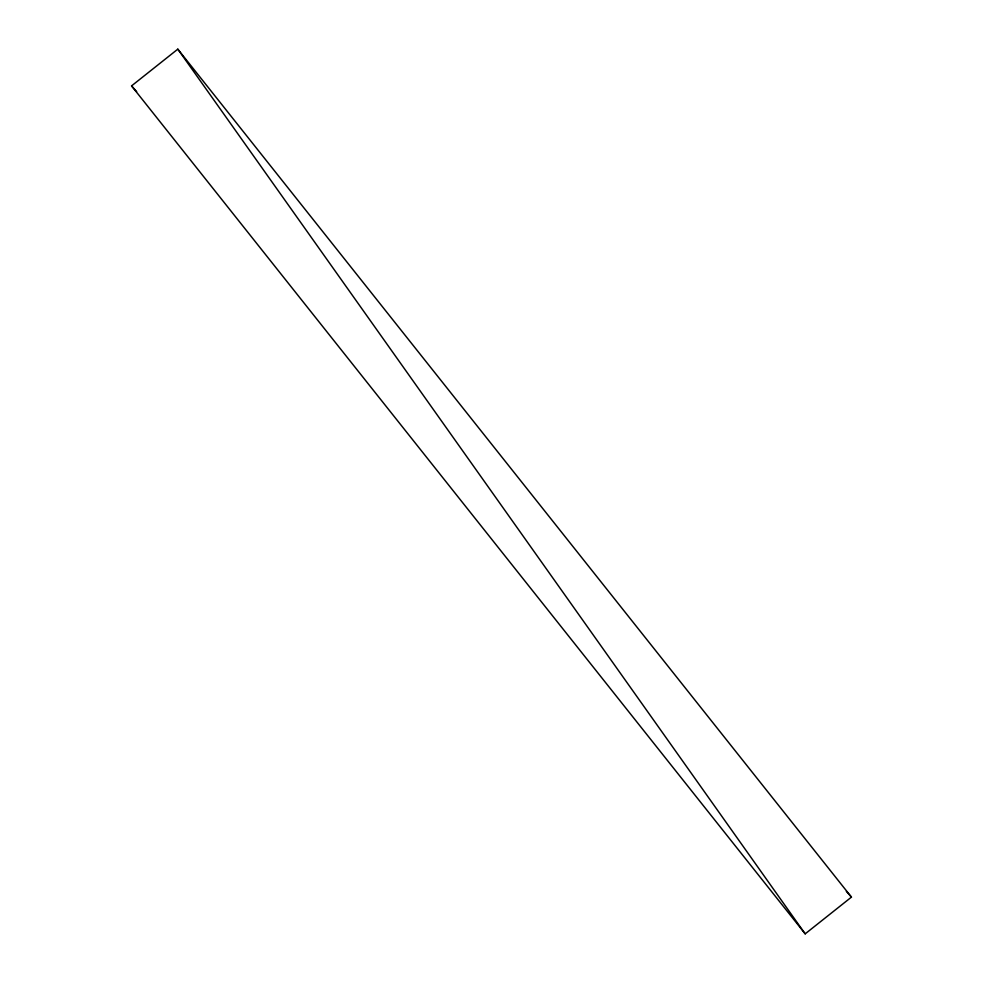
<?xml version="1.0" encoding="UTF-8"?>
<svg xmlns="http://www.w3.org/2000/svg" width="983" height="983" viewBox="0 0 983 983"><rect width="100%" height="100%" fill="white"/><g stroke="black" fill="none" stroke-linecap="round" stroke-linejoin="round"><path stroke-width="1.47" d="M131.55 85.89L177.812 49.15L851.45 897.11L805.188 933.85L131.55 85.89L136.649 91.628M846.351 891.372L851.45 897.11M177.812 49.15L805.188 933.85"/></g></svg>
